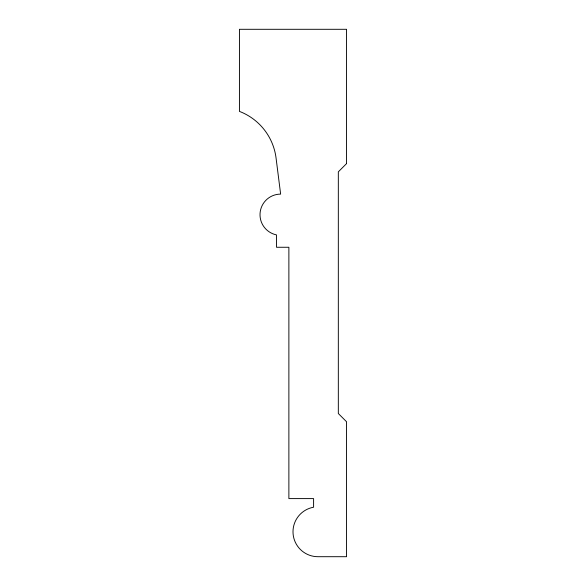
<?xml version="1.0" encoding="UTF-8"?>
<svg xmlns="http://www.w3.org/2000/svg" width="586" height="586" viewBox="0 0 586 586"><rect width="100%" height="100%" fill="white"/><g stroke="black" fill="none" stroke-linecap="round" stroke-linejoin="round"><path stroke-width="0.88" d="M346.56 163.604L338.327 171.845L338.327 413.518L346.56 421.759L346.56 556.7L317.927 556.7A24.927 24.927 0 0 1 293.095 533.941A24.927 24.927 0 0 1 313.598 507.22L313.598 498.598L288.876 498.598L288.883 247.263L276.519 247.263L276.519 234.898A20.598 20.598 0 0 1 280.635 194.113L276.057 158.015A57.684 57.684 0 0 0 239.432 111.391L239.44 29.3L346.56 29.3L346.56 163.604"/></g></svg>
